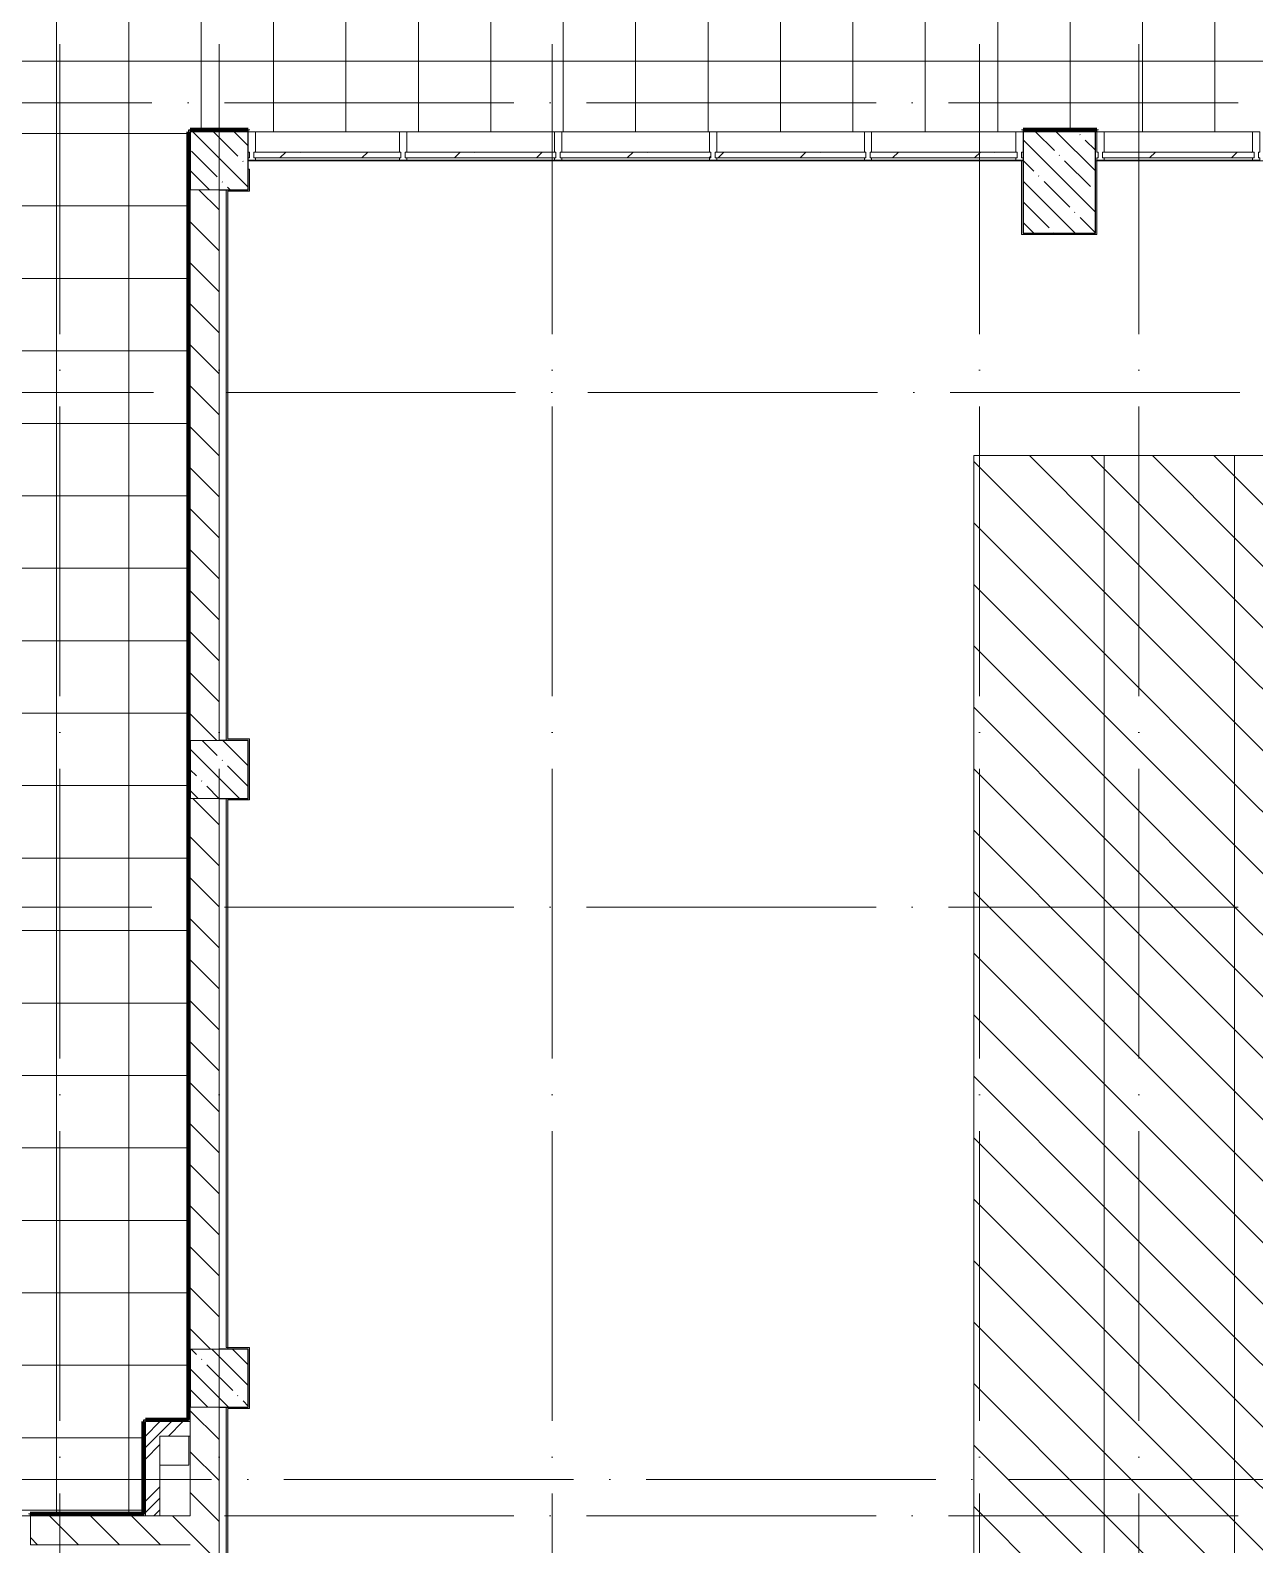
# Model space of a CAD drawing. Header units: millimetres. Extents: x 97 to 214665, y -4577 to 61202.
# Drawn here: x 175093 to 183548, y 35575 to 46025 of the extents above; entities that cross this region are included whole.
import ezdxf

# ---------------------------------------------------------------- set-up
doc = ezdxf.new("R2010")
doc.units = ezdxf.units.MM
doc.linetypes.add('ADSK_Линия сетки', pattern=[2500, 2000, -250, 0, -250])
for name, color, linetype, lineweight in [('A-FLOR-____-OTLN', 192, 'Continuous', 9), ('A-FLOR-____-PATT', 8, 'Continuous', 9), ('A-GLAZ-____-MCUT', 151, 'Continuous', 9), ('A-GLAZ-____-OTLN', 151, 'Continuous', 9), ('A-GLAZ-CURT-OTLN', 52, 'Continuous', 9), ('A-GLAZ-CWMG-MCUT', 51, 'Continuous', 9), ('A-GLAZ-CWMG-OTLN', 51, 'Continuous', 9), ('A-ROOF-____-OTLN', 132, 'Continuous', 9), ('A-ROOF-____-PATT', 132, 'Continuous', 9), ('A-WALL-____-MCUT', 113, 'Continuous', 9), ('A-WALL-____-PATT', 111, 'Continuous', 9), ('I-WALL-____-OTLN', 2, 'Continuous', 9), ('S-COLS-____-MCUT', 52, 'Continuous', 9), ('S-COLS-____-OTLN', 52, 'Continuous', 9), ('S-GRID-____-OTLN', 1, 'Continuous', 9)]:
    doc.layers.add(name, color=color, linetype=linetype, lineweight=lineweight)
pattern_1 = [(135, (0, 0), (-141.42136, -141.42136), [])]
pattern_2 = [(45, (0, 0), (-224.5064, 224.5064), []), (45, (79.38, 0), (0, 449.0128), []), (45, (-79.38, 0), (0, 449.0128), [])]
pattern_3 = [(135, (0, 0), (-142.5612, -142.5612), []), (135, (142.56, 0), (-142.5612, -142.5612), [252.016, -50.403, 3.353, -47.05])]
pattern_4 = [(135, (57498.1, 0), (-212.13203, -212.13203), [])]

# ---------------------------------------------------------------- blocks, each defined once
blk = doc.blocks.new('BSC_Колонна _Прямоугольная - 500x700-31495038-О_АИ_ПП_4_200_Целиком')
at = {"layer": 'S-COLS-____-OTLN', "lineweight": 5}
h = blk.add_hatch(dxfattribs=at)
h.set_pattern_fill('FP_65', color=256, style=0, pattern_type=2)
h.set_pattern_definition([(135, (-124699.98, -44975), (-142.56192, -142.56192), []), (135, (-124557.42, -44975), (-142.56192, -142.56192), [252.016, -50.403, 3.353, -47.05])])
h.paths.add_polyline_path([(-250, -350), (250, -350), (250, 350), (-250, 350), (-250, -248)])
at = {"layer": 'S-COLS-____-MCUT', "color": 130, "lineweight": 25}
for p, q in [((250, 350), (-250, 350)), ((-250, 350), (-250, -350)), ((250, -350), (250, 350)), ((-250, -350), (250, -350))]:
    blk.add_line(p, q, dxfattribs=at)
blk = doc.blocks.new('Прямоугольный импост - Импост структурный с накладкой - 180мм-40244406-О_АИ_ПП_4_200_Целиком')
at = {"layer": 'A-GLAZ-CWMG-MCUT', "color": 90}
for p, q in [((0, 17), (-50, 17)), ((-50, 17), (-50, 0)), ((-50, 0), (-40, 0)), ((-40, 0), (-40, -40)), ((-10, -40), (-10, 0)), ((-10, 0), (0, 0)), ((0, 0), (0, 17)), ((-40, -40), (-50, -40)), ((-50, -40), (-50, -180)), ((0, -40), (-10, -40)), ((0, -180), (0, -40)), ((-50, -180), (0, -180))]:
    blk.add_line(p, q, dxfattribs=at)
blk = doc.blocks.new('PNS_Панель прямоугольная1 - Нр_Стекло - 40мм-40426751-О_АИ_ПП_4_200_Целиком')
at = {"layer": 'A-GLAZ-____-OTLN', "lineweight": 5}
h = blk.add_hatch(dxfattribs=at)
h.set_pattern_fill('FP_157', color=256, style=0, pattern_type=2)
h.set_pattern_definition([(45, (-125622.48, -45045), (-282.8427, 282.8427), [200, -600]), (45, (-125822.48, -45145), (-282.8427, 282.8427), [600, -200]), (45, (-125422.48, -45245), (-282.8427, 282.8427), [200, -600])])
h.paths.add_polyline_path([(523, 0), (523, 40), (-523, 40), (-523, 0), (289, 0)])
at = {"layer": 'A-GLAZ-____-MCUT', "color": 10, "lineweight": 5}
for p, q in [((523, 40), (-523, 40)), ((-523, 40), (-523, 0)), ((-523, 0), (523, 0)), ((523, 0), (523, 40))]:
    blk.add_line(p, q, dxfattribs=at)
at = {"layer": 'A-GLAZ-____-OTLN', "color": 10, "lineweight": 5}
blk.add_line((-523, 0), (523, 0), dxfattribs=at)
blk = doc.blocks.new('Прямоугольный импост - Импост структурный с накладкой - 180мм-40244383-О_АИ_ПП_4_200_Целиком')
at = {"layer": 'A-GLAZ-CWMG-MCUT', "color": 90}
for p, q in [((-25, 0), (-25, 17)), ((-25, 17), (25, 17)), ((-15, 0), (-25, 0)), ((-15, -40), (-15, 0)), ((25, 0), (15, 0)), ((15, 0), (15, -40)), ((25, 17), (25, 0)), ((-25, -180), (-25, -40)), ((-25, -40), (-15, -40)), ((15, -40), (25, -40)), ((25, -40), (25, -180)), ((25, -180), (-25, -180))]:
    blk.add_line(p, q, dxfattribs=at)
blk = doc.blocks.new('Прямоугольный импост - Импост структурный с накладкой - 180мм-40426725-О_АИ_ПП_4_200_Целиком')
at = {"layer": 'A-GLAZ-CWMG-OTLN', "color": 10, "lineweight": 5}
for p, q in [((125010, 45325), (126035, 45325)), ((125010, 45128), (126035, 45128))]:
    blk.add_line(p, q, dxfattribs=at)
blk = doc.blocks.new('PNS_Панель прямоугольная1 - Нр_Стекло - 40мм-40427966-О_АИ_ПП_4_200_Целиком')
at = {"layer": 'A-GLAZ-____-OTLN', "lineweight": 5}
h = blk.add_hatch(dxfattribs=at)
h.set_pattern_fill('FP_162', color=256, style=0, pattern_type=2)
h.set_pattern_definition([(45, (-119747.5, -45045), (-282.8427, 282.8427), [200, -600]), (45, (-119947.5, -45145), (-282.8427, 282.8427), [600, -200]), (45, (-119547.5, -45245), (-282.8427, 282.8427), [200, -600])])
h.paths.add_polyline_path([(-508, 0), (508, 0), (508, 40), (-508, 40)])
at = {"layer": 'A-GLAZ-____-MCUT', "color": 10, "lineweight": 5}
for p, q in [((508, 40), (-508, 40)), ((-508, 40), (-508, 0)), ((-508, 0), (508, 0)), ((508, 0), (508, 40))]:
    blk.add_line(p, q, dxfattribs=at)
at = {"layer": 'A-GLAZ-____-OTLN', "color": 10, "lineweight": 5}
blk.add_line((-508, 0), (508, 0), dxfattribs=at)
blk = doc.blocks.new('PNS_Панель прямоугольная1 - Нр_Стекло - 40мм-40427974-О_АИ_ПП_4_200_Целиком')
at = {"layer": 'A-GLAZ-____-OTLN', "lineweight": 5}
h = blk.add_hatch(dxfattribs=at)
h.set_pattern_fill('FP_163', color=256, style=0, pattern_type=2)
h.set_pattern_definition([(45, (-120805, -45045), (-282.8427, 282.8427), [200, -600]), (45, (-121005, -45145), (-282.8427, 282.8427), [600, -200]), (45, (-120605, -45245), (-282.8427, 282.8427), [200, -600])])
h.paths.add_polyline_path([(520, 0), (520, 40), (-520, 40), (-520, 0), (275, 0)])
at = {"layer": 'A-GLAZ-____-MCUT', "color": 10, "lineweight": 5}
for p, q in [((520, 40), (-520, 40)), ((-520, 40), (-520, 0)), ((-520, 0), (520, 0)), ((520, 0), (520, 40))]:
    blk.add_line(p, q, dxfattribs=at)
at = {"layer": 'A-GLAZ-____-OTLN', "color": 10, "lineweight": 5}
blk.add_line((-520, 0), (520, 0), dxfattribs=at)
blk = doc.blocks.new('PNS_Панель прямоугольная1 - Нр_Стекло - 40мм-V104-О_АИ_ПП_4_200_Целиком')
at = {"layer": 'A-GLAZ-____-OTLN', "lineweight": 5}
h = blk.add_hatch(dxfattribs=at)
h.set_pattern_fill('FP_164', color=256, style=0, pattern_type=2)
h.set_pattern_definition([(45, (-121875, -45045), (-282.8427, 282.8427), [200, -600]), (45, (-122075, -45145), (-282.8427, 282.8427), [600, -200]), (45, (-121675, -45245), (-282.8427, 282.8427), [200, -600])])
h.paths.add_polyline_path([(520, 0), (520, 40), (-520, 40), (-520, 0), (171, 0)])
at = {"layer": 'A-GLAZ-____-MCUT', "color": 10, "lineweight": 5}
for p, q in [((520, 40), (-520, 40)), ((-520, 40), (-520, 0)), ((-520, 0), (520, 0)), ((520, 0), (520, 40))]:
    blk.add_line(p, q, dxfattribs=at)
at = {"layer": 'A-GLAZ-____-OTLN', "color": 10, "lineweight": 5}
blk.add_line((-520, 0), (520, 0), dxfattribs=at)
blk = doc.blocks.new('PNS_Панель прямоугольная1 - Нр_Стекло - 40мм-V105-О_АИ_ПП_4_200_Целиком')
at = {"layer": 'A-GLAZ-____-OTLN', "lineweight": 5}
h = blk.add_hatch(dxfattribs=at)
h.set_pattern_fill('FP_165', color=256, style=0, pattern_type=2)
h.set_pattern_definition([(45, (-122945, -45045), (-282.8427, 282.8427), [200, -600]), (45, (-123145, -45145), (-282.8427, 282.8427), [600, -200]), (45, (-122745, -45245), (-282.8427, 282.8427), [200, -600])])
h.paths.add_polyline_path([(520, 0), (520, 40), (-520, 40), (-520, 0)])
at = {"layer": 'A-GLAZ-____-MCUT', "color": 10, "lineweight": 5}
for p, q in [((520, 40), (-520, 40)), ((-520, 40), (-520, 0)), ((-520, 0), (520, 0)), ((520, 0), (520, 40))]:
    blk.add_line(p, q, dxfattribs=at)
at = {"layer": 'A-GLAZ-____-OTLN', "color": 10, "lineweight": 5}
blk.add_line((-520, 0), (520, 0), dxfattribs=at)
blk = doc.blocks.new('PNS_Панель прямоугольная1 - Нр_Стекло - 40мм-V106-О_АИ_ПП_4_200_Целиком')
at = {"layer": 'A-GLAZ-____-OTLN', "lineweight": 5}
h = blk.add_hatch(dxfattribs=at)
h.set_pattern_fill('FP_166', color=256, style=0, pattern_type=2)
h.set_pattern_definition([(45, (-124002.5, -45045), (-282.8427, 282.8427), [200, -600]), (45, (-124202.5, -45145), (-282.8427, 282.8427), [600, -200]), (45, (-123802.5, -45245), (-282.8427, 282.8427), [200, -600])])
h.paths.add_polyline_path([(-508, 0), (508, 0), (508, 40), (-508, 40)])
at = {"layer": 'A-GLAZ-____-MCUT', "color": 10, "lineweight": 5}
for p, q in [((508, 40), (-508, 40)), ((-508, 40), (-508, 0)), ((-508, 0), (508, 0)), ((508, 0), (508, 40))]:
    blk.add_line(p, q, dxfattribs=at)
at = {"layer": 'A-GLAZ-____-OTLN', "color": 10, "lineweight": 5}
blk.add_line((-508, 0), (508, 0), dxfattribs=at)
blk = doc.blocks.new('Прямоугольный импост - Импост структурный с накладкой - 180мм-40427948-О_АИ_ПП_4_200_Целиком')
at = {"layer": 'A-GLAZ-CWMG-OTLN', "color": 10, "lineweight": 5}
for p, q in [((119150, 45325), (120145, 45325)), ((119150, 45128), (120145, 45128))]:
    blk.add_line(p, q, dxfattribs=at)
blk = doc.blocks.new('Прямоугольный импост - Импост структурный с накладкой - 180мм-40427949-О_АИ_ПП_4_200_Целиком')
at = {"layer": 'A-GLAZ-CWMG-OTLN', "color": 10, "lineweight": 5}
for p, q in [((120195, 45325), (121215, 45325)), ((120195, 45128), (121215, 45128))]:
    blk.add_line(p, q, dxfattribs=at)
blk = doc.blocks.new('Прямоугольный импост - Импост структурный с накладкой - 180мм-V107-О_АИ_ПП_4_200_Целиком')
at = {"layer": 'A-GLAZ-CWMG-MCUT', "color": 90}
for p, q in [((-50, 0), (-50, 17)), ((-50, 17), (0, 17)), ((-40, 0), (-50, 0)), ((-40, -40), (-40, 0)), ((0, 0), (-10, 0)), ((-10, 0), (-10, -40)), ((-50, -180), (-50, -40)), ((-50, -40), (-40, -40)), ((-10, -40), (0, -40)), ((0, -180), (-50, -180))]:
    blk.add_line(p, q, dxfattribs=at)
blk = doc.blocks.new('0083_СОШ675_АР_R22_rvt-1-О_АИ_ПП_4_200_Целиком')
at = {"layer": 'A-WALL-____-PATT', "lineweight": 5}
h = blk.add_hatch(dxfattribs=at)
h.set_pattern_fill('FP_8', color=10, style=0, pattern_type=2)
h.set_pattern_definition(pattern_1)
h.paths.add_polyline_path([(118700, 32725), (118900, 32725), (118900, 36525), (118700, 36525), (118700, 34607)])
h.paths.add_polyline_path([(118900, 36925), (118900, 40725), (118700, 40725), (118700, 36925)])
h.paths.add_polyline_path([(118900, 41125), (118900, 44925), (118700, 44925), (118700, 41125)])
h = blk.add_hatch(dxfattribs=at)
h.set_pattern_fill('FP_15', color=10, style=0, pattern_type=2)
h.set_pattern_definition(pattern_2)
h.paths.add_polyline_path([(118390, 35775), (118490, 35775), (118490, 36425), (118390, 36425), (118390, 36052)])
h = blk.add_hatch(dxfattribs=at)
h.set_pattern_fill('FP_15', color=10, style=0, pattern_type=2)
h.set_pattern_definition(pattern_2)
h.paths.add_polyline_path([(118700, 36325), (118700, 36425), (118490, 36425), (118490, 36325)])
h = blk.add_hatch(dxfattribs=at)
h.set_pattern_fill('FP_8', color=10, style=0, pattern_type=2)
h.set_pattern_definition(pattern_1)
h.paths.add_polyline_path([(117596, 35575), (118700, 35575), (118700, 35775), (117596, 35775)])
h.paths.add_polyline_path([(115496, 35575), (115496, 35775), (114250, 35775), (114250, 35575)])
h.paths.add_polyline_path([(113800, 35575), (113850, 35575), (113850, 35775), (113800, 35775)])
h.paths.add_polyline_path([(113400, 35575), (113400, 35775), (107750, 35775), (107750, 35575), (112283, 35575)])
h.paths.add_polyline_path([(106350, 35575), (106350, 35775), (105100, 35775), (105100, 35575), (105518, 35575)])
at = {"layer": 'S-COLS-____-OTLN', "lineweight": 5}
h = blk.add_hatch(dxfattribs=at)
h.set_pattern_fill('FP_31', color=256, style=0, pattern_type=2)
h.set_pattern_definition(pattern_3)
h.paths.add_polyline_path([(118700, 44925), (119100, 44925), (119100, 45325), (118700, 45325)])
h = blk.add_hatch(dxfattribs=at)
h.set_pattern_fill('FP_31', color=256, style=0, pattern_type=2)
h.set_pattern_definition(pattern_3)
h.paths.add_polyline_path([(118700, 40725), (119100, 40725), (119100, 41125), (118700, 41125)])
h = blk.add_hatch(dxfattribs=at)
h.set_pattern_fill('FP_31', color=256, style=0, pattern_type=2)
h.set_pattern_definition(pattern_3)
h.paths.add_polyline_path([(118900, 36525), (119100, 36525), (119100, 36925), (118700, 36925), (118700, 36525)])
at = {"layer": 'A-FLOR-____-OTLN', "color": 90}
for p, q in [((119100, 45125), (124440, 45125)), ((124960, 45125), (130440, 45125)), ((118690, 36325), (118690, 36125)), ((118690, 36125), (118490, 36125))]:
    blk.add_line(p, q, dxfattribs=at)
at = {"layer": 'A-WALL-____-MCUT', "color": 50, "lineweight": 13}
for p, q in [((118700, 44925), (118700, 41125)), ((118900, 41125), (118900, 44925)), ((118700, 40725), (118700, 36925)), ((118900, 36925), (118900, 40725)), ((118700, 36525), (118700, 35775)), ((118900, 32725), (118900, 36525)), ((118490, 36425), (118390, 36425)), ((118390, 36425), (118390, 35775)), ((118700, 36425), (118490, 36425)), ((118700, 36325), (118700, 36425)), ((118490, 36325), (118700, 36325)), ((118490, 35775), (118490, 36325)), ((118700, 35775), (117596, 35775)), ((117596, 35775), (117596, 35575)), ((118390, 35775), (118490, 35775)), ((117596, 35575), (118700, 35575))]:
    blk.add_line(p, q, dxfattribs=at)
at = {"layer": 'A-WALL-____-MCUT', "color": 10, "lineweight": 5}
for p, q in [((118900, 44925), (118700, 44925)), ((118700, 41125), (118900, 41125)), ((118900, 40725), (118700, 40725)), ((118700, 36925), (118900, 36925)), ((118900, 36525), (118700, 36525))]:
    blk.add_line(p, q, dxfattribs=at)
at = {"layer": 'S-COLS-____-MCUT', "color": 130, "lineweight": 25}
for p, q in [((119100, 45325), (118700, 45325)), ((118700, 45325), (118700, 44925)), ((119100, 44925), (119100, 45325)), ((118900, 44925), (119100, 44925)), ((118700, 41125), (118700, 40725)), ((119100, 41125), (118900, 41125)), ((119100, 40725), (119100, 41125)), ((118900, 40725), (119100, 40725)), ((118700, 36925), (118700, 36525)), ((119100, 36925), (118900, 36925)), ((119100, 36525), (119100, 36925)), ((118900, 36525), (119100, 36525))]:
    blk.add_line(p, q, dxfattribs=at)
at = {"layer": 'S-COLS-____-OTLN', "color": 90}
for p, q in [((118700, 44925), (118900, 44925)), ((118900, 41125), (118700, 41125)), ((118700, 40725), (118900, 40725)), ((118900, 36925), (118700, 36925)), ((118700, 36525), (118900, 36525))]:
    blk.add_line(p, q, dxfattribs=at)
at = {"layer": 'A-GLAZ-CURT-OTLN', "color": 90, "lineweight": 9}
for name, p in [('PNS_Панель прямоугольная1 - Нр_Стекло - 40мм-40427966-О_АИ_ПП_4_200_Целиком', (119647, 45145)), ('PNS_Панель прямоугольная1 - Нр_Стекло - 40мм-40427974-О_АИ_ПП_4_200_Целиком', (120705, 45145)), ('PNS_Панель прямоугольная1 - Нр_Стекло - 40мм-V104-О_АИ_ПП_4_200_Целиком', (121775, 45145)), ('PNS_Панель прямоугольная1 - Нр_Стекло - 40мм-V105-О_АИ_ПП_4_200_Целиком', (122845, 45145)), ('PNS_Панель прямоугольная1 - Нр_Стекло - 40мм-V106-О_АИ_ПП_4_200_Целиком', (123902, 45145)), ('PNS_Панель прямоугольная1 - Нр_Стекло - 40мм-40426751-О_АИ_ПП_4_200_Целиком', (125522, 45145))]:
    blk.add_blockref(name, p, dxfattribs=at)
at = {"layer": 'A-GLAZ-CWMG-OTLN', "color": 90, "lineweight": 9, "rotation": 180}
for p in [(119100, 45145), (124960, 45145)]:
    blk.add_blockref('Прямоугольный импост - Импост структурный с накладкой - 180мм-40244406-О_АИ_ПП_4_200_Целиком', p, dxfattribs=at)
at = {"layer": 'A-GLAZ-CWMG-OTLN', "color": 90, "lineweight": 9}
for name, p in [('Прямоугольный импост - Импост структурный с накладкой - 180мм-40427948-О_АИ_ПП_4_200_Целиком', (0, 0)), ('Прямоугольный импост - Импост структурный с накладкой - 180мм-40427949-О_АИ_ПП_4_200_Целиком', (0, 0)), ('Прямоугольный импост - Импост структурный с накладкой - 180мм-40427949-О_АИ_ПП_4_200_Целиком', (1070, 0)), ('Прямоугольный импост - Импост структурный с накладкой - 180мм-40427949-О_АИ_ПП_4_200_Целиком', (2140, 0)), ('Прямоугольный импост - Импост структурный с накладкой - 180мм-40427948-О_АИ_ПП_4_200_Целиком', (4255, 0)), ('Прямоугольный импост - Импост структурный с накладкой - 180мм-40426725-О_АИ_ПП_4_200_Целиком', (0, 0))]:
    blk.add_blockref(name, p, dxfattribs=at)
at = {"layer": 'A-GLAZ-CWMG-OTLN', "color": 90, "lineweight": 9, "extrusion": (0, 0, -1), "rotation": 180}
for name, p in [('Прямоугольный импост - Импост структурный с накладкой - 180мм-40244383-О_АИ_ПП_4_200_Целиком', (-120170, 45145)), ('Прямоугольный импост - Импост структурный с накладкой - 180мм-40244383-О_АИ_ПП_4_200_Целиком', (-121240, 45145)), ('Прямоугольный импост - Импост структурный с накладкой - 180мм-40244383-О_АИ_ПП_4_200_Целиком', (-122310, 45145)), ('Прямоугольный импост - Импост структурный с накладкой - 180мм-40244383-О_АИ_ПП_4_200_Целиком', (-123380, 45145)), ('Прямоугольный импост - Импост структурный с накладкой - 180мм-V107-О_АИ_ПП_4_200_Целиком', (-124450, 45145)), ('Прямоугольный импост - Импост структурный с накладкой - 180мм-40244383-О_АИ_ПП_4_200_Целиком', (-126060, 45145))]:
    blk.add_blockref(name, p, dxfattribs=at)
at = {"layer": 'S-COLS-____-OTLN', "color": 90, "lineweight": 9}
blk.add_blockref('BSC_Колонна _Прямоугольная - 500x700-31495038-О_АИ_ПП_4_200_Целиком', (124700, 44975), dxfattribs=at)

msp = doc.modelspace()

# ---------------------------------------------------------------- hatches: boundary and pattern name
at = {"layer": 'A-FLOR-____-PATT'}
h = msp.add_hatch(dxfattribs=at)
h.set_pattern_fill('FP_210', color=256, style=0, pattern_type=2)
h.set_pattern_definition([(270, (182273.14, 45312.5), (500, 3e-14), []), (0, (182273.14, 45312.5), (0, 500), [])])
h.paths.add_polyline_path([(173646.311817, 35775), (175093.714412, 35775), (175093.714412, 35790), (175873.138924, 35790), (175873.138924, 36424.940333), (175878.138924, 36424.940333), (175878.138924, 36434.940333), (175888.138924, 36434.940333), (175888.138924, 36439.940333), (176183.114412, 36439.940333), (176183.114412, 45325), (176188.114412, 45325.898819), (176188.114412, 45335), (176198.114412, 45335), (176198.139735, 45340), (176598.103451, 45340), (176598.114412, 45325), (181948.103451, 45325), (181948.103451, 45340), (182458.09249, 45340), (182458.09249, 45325), (187948.09249, 45325), (187948.09249, 45340), (188458.114412, 45340), (188458.114412, 45325), (191893.114412, 45325), (191893.114412, 46064.957463), (191933.114412, 46064.957463), (191933.114412, 45325), (193653.09249, 45325), (193653.09249, 46064.957463), (193693.09249, 46064.957463), (193693.09249, 45325), (193798.114412, 45325.275327), (193798.114412, 45340), (197733.114412, 45340), (197733.114412, 45814.999414), (197948.114412, 45814.999414), (197948.114412, 48014.999414), (197733.114412, 48014.999414), (197733.114412, 48470.500586), (196478.114412, 48470.500586), (196478.114412, 48485.500586), (195808.114412, 48485.500586), (195808.114412, 48470.500586), (195298.114412, 48470.500586), (195298.114412, 48485.500586), (194628.114412, 48485.500586), (194628.114412, 48470.500586), (193998.09249, 48470.500586), (193998.09249, 48475.500586), (193988.09249, 48475.500586), (193988.09249, 48485.500586), (193983.09249, 48485.857717), (193983.09249, 49032.499414), (191600.496297, 49032.499414), (191600.496297, 49047.499414), (191575.496297, 49047.499414), (191575.496297, 49247.499414), (190525.496297, 49247.499414), (190525.496297, 49047.499414), (190500.496297, 49047.499414), (190500.496297, 49032.499414), (188812.239102, 49032.499414), (188812.239102, 49047.499414), (187712.239102, 49047.499414), (187712.239102, 49032.499414), (186648.093662, 49032.499414), (186648.093662, 49247.499414), (185548.093662, 49247.499414), (185548.093662, 49032.499414), (184419.093076, 49032.499414), (184418.483784, 49037.499414), (184409.093076, 49037.499414), (184409.093076, 49047.499414), (184404.093076, 49047.512953), (184404.093076, 54755.000586), (184068.859452, 54755.000586), (184068.859452, 54770.000586), (182968.859452, 54770.000586), (182968.859452, 54755.000586), (181663.113916, 54755.000586), (181663.113916, 54665.000586), (181648.113916, 54665.000586), (181648.113916, 53565.000586), (181663.113916, 53565.000586), (181663.113916, 51889.999414), (181848.09249, 51889.999414), (181848.09249, 51884.999414), (181858.09249, 51884.999414), (181858.09249, 51874.999414), (181863.09249, 51874.999414), (181863.09249, 51475), (181858.09249, 51474.999414), (181858.09249, 51464.999414), (181848.09249, 51464.999414), (181848.09249, 51459.999414), (181663.113916, 51459.999414), (181663.113916, 49050.000586), (181658.113916, 49049.99156), (181658.113916, 49040.000586), (181648.113916, 49040.000586), (181648.113916, 49035.000586), (178105.383412, 49035.000586), (178105.383412, 49030.000586), (177603.733412, 49030.000586), (177603.733412, 49035.000586), (171833.536259, 49035.000586), (171833.536259, 49050.000586), (171758.536259, 49050.000586), (171758.536259, 49250.000586), (171488.114412, 49250.000586), (171488.114412, 49050.000586), (171348.09249, 49050.000586), (171348.114412, 45739.999414), (171748.09249, 45739.999414), (171748.123972, 45734.999414), (171758.09249, 45734.999414), (171758.09249, 45724.999414), (171763.09249, 45724.999414), (171763.09249, 45324.97645), (171758.09249, 45324.97637), (171758.09249, 45314.97637), (171748.09249, 45314.97637), (171748.09249, 45309.97637), (171348.09249, 45309.97637), (171348.114412, 40185), (171758.09249, 40185), (171758.09249, 39764.999414), (171348.09249, 39764.999414), (171348.114412, 35990), (171748.138924, 35990), (171748.138924, 35985), (171758.138924, 35985), (171758.138924, 35975), (171763.138924, 35974.274211), (171763.138924, 35790), (172993.714412, 35790), (172993.714412, 35775)])
h.paths.add_polyline_path([(170883.114412, 35790), (170883.114412, 35974.999414), (170888.114412, 35975), (170888.114412, 35985), (170898.114412, 35985), (170898.114412, 35990), (171298.114412, 35990), (171298.114412, 39764.999414), (170888.114412, 39764.999414), (170888.114412, 40185), (171298.114412, 40185), (171298.114412, 45309.97637), (170898.114412, 45309.97637), (170898.114412, 45314.97637), (170888.114412, 45314.97637), (170888.114412, 45324.97637), (170883.114412, 45324.999414), (170883.114412, 45724.999414), (170888.114412, 45724.999414), (170888.114412, 45734.999414), (170898.114412, 45734.999414), (170898.114412, 45739.999414), (171298.114412, 45739.999414), (171298.114412, 49050.000586), (170733.536259, 49050.000586), (170733.536259, 49035.000586), (166613.16026, 49035.000586), (166613.16026, 48224.999414), (166598.16026, 48224.999414), (166598.16026, 46024.999414), (166613.16026, 46024.999414), (166613.16026, 39775), (166608.16026, 39775), (166608.16026, 39765), (166598.16026, 39765), (166598.114412, 39760), (166533.16026, 39760), (166533.16026, 39615), (166318.16026, 39615), (166318.16026, 36915), (166533.16026, 36915), (166533.16026, 36760.075144), (168088.114998, 36760.075144), (168088.114998, 36755.075144), (168098.114998, 36755.075144), (168098.114998, 36745.075144), (168103.114998, 36744.930445), (168103.114998, 35790), (169780.898969, 35790)])
at = {"layer": 'A-ROOF-____-PATT'}
h = msp.add_hatch(dxfattribs=at)
h.set_pattern_fill('FP_170', color=256, style=0, pattern_type=2)
h.set_pattern_definition(pattern_4)
h.paths.add_polyline_path([(182508.449618, 30380.00157), (182508.449618, 43090.000586), (181608.114916, 43090.000586), (181608.114916, 32750.000586), (182068.449618, 32750.000586), (182068.449618, 30380.00157)])
h = msp.add_hatch(dxfattribs=at)
h.set_pattern_fill('FP_170', color=256, style=0, pattern_type=2)
h.set_pattern_definition(pattern_4)
h.paths.add_polyline_path([(182508.449618, 30380.00157), (183408.114916, 30380.00157), (183408.114916, 43090.000586), (182508.449618, 43090.000586), (182508.449618, 40389.875052)])
h = msp.add_hatch(dxfattribs=at)
h.set_pattern_fill('FP_170', color=256, style=0, pattern_type=2)
h.set_pattern_definition(pattern_4)
h.paths.add_polyline_path([(184308.114916, 30380.00157), (184308.114916, 43090.000586), (183408.114916, 43090.000586), (183408.114916, 30380.00157)])
at = {"layer": 'A-WALL-____-PATT'}
h = msp.add_hatch(color=7, dxfattribs=at)
h.paths.add_polyline_path([(196838.788908, 45325), (197738.114412, 45325), (197738.114412, 45335), (193798.114412, 45335), (193798.114412, 45325), (194906.082484, 45325)])
h.paths.add_polyline_path([(188458.114412, 45325), (188458.114412, 45335), (187948.09249, 45335), (187948.09249, 45325), (188448.09249, 45325)])
h.paths.add_polyline_path([(182448.09249, 45325), (182458.09249, 45325), (182458.09249, 45335), (181948.103451, 45335), (181948.103451, 45325), (182343.490726, 45325)])
h.paths.add_polyline_path([(176188.114412, 45325), (176598.103451, 45325), (176598.103451, 45335), (176188.114412, 45335)])
for points in [[(176198.114412, 36424.940333), (176198.114412, 45325), (176188.114412, 45325), (176188.114412, 36424.940333)], [(176608.114412, 44915), (176608.114412, 45066), (176598.114412, 45066), (176598.114412, 44915)], [(181948.09249, 44615.000586), (181948.09249, 45124.96901), (181938.09249, 45124.96901), (181938.09249, 44615.000586)], [(182458.09249, 44625.000586), (182458.09249, 45124.968424), (182448.09249, 45124.968424), (182448.09249, 44625.000586)], [(176598.114412, 44915), (176598.114412, 44925), (176447.115412, 44925), (176447.115412, 44915), (176545.371454, 44915)], [(176457.115412, 41135), (176457.115412, 44915), (176447.115412, 44915), (176447.115412, 41135)], [(182448.09249, 44615.000586), (182458.09249, 44615.000586), (182458.09249, 44625.000586), (181948.09249, 44625), (181948.09249, 44615.000586)], [(176598.09249, 41125), (176608.09249, 41125), (176608.09249, 41135), (176447.115412, 41135), (176447.115412, 41125)], [(176608.09249, 40715), (176608.09249, 41125), (176598.09249, 41125), (176598.09249, 40715)], [(176598.09249, 40715), (176598.09249, 40725), (176447.115412, 40725), (176447.115412, 40715), (176457.115412, 40715)], [(176457.115412, 36935), (176457.115412, 40715), (176447.115412, 40715), (176447.115412, 36935)], [(176598.09249, 36925), (176608.09249, 36925), (176608.09249, 36935), (176457.115412, 36935), (176457.115412, 36925), (176545.371454, 36925)], [(176608.09249, 36515), (176608.09249, 36925), (176598.09249, 36925), (176598.09249, 36515)], [(176598.09249, 36515), (176598.09249, 36525), (176447.114412, 36525), (176447.114412, 36515), (176545.371454, 36515)], [(176457.114412, 32735), (176457.114412, 36515), (176447.114412, 36515), (176447.114412, 32735)], [(176188.114412, 36424.940333), (176188.114412, 36434.940333), (175878.138924, 36434.940333), (175878.138924, 36424.940333), (175888.138924, 36424.940333)], [(175888.138924, 35785), (175888.138924, 36424.940333), (175878.138924, 36424.940333), (175878.138924, 35785)]]:
    msp.add_hatch(color=7, dxfattribs=at).paths.add_polyline_path(points)
h = msp.add_hatch(color=7, dxfattribs=at)
h.paths.add_polyline_path([(175888.138924, 35775), (175888.138924, 35785), (175093.714412, 35785), (175093.714412, 35775), (175579.018241, 35775)])
h.paths.add_polyline_path([(171748.138924, 35775), (172993.714412, 35775), (172993.714412, 35785), (171748.138924, 35785)])

# ---------------------------------------------------------------- linework, layer by layer
at = {"layer": 'A-FLOR-____-OTLN'}
msp.add_line((172993.714412, 35775), (175093.714412, 35775), dxfattribs=at)
at = {"layer": 'A-ROOF-____-OTLN'}
for p, q in [((181608.114916, 43090.000586), (191528.026458, 43090.000586)), ((181608.114916, 43090.000586), (181608.114916, 32750.000586)), ((182508.449618, 43090.000586), (182508.449618, 30380.00157)), ((183408.114916, 43090.000586), (183408.114916, 30380.00157))]:
    msp.add_line(p, q, dxfattribs=at)
at = {"layer": 'A-WALL-____-MCUT', "color": 7}
for p, q in [((176598.103451, 45335), (176188.114412, 45335)), ((176188.114412, 45335), (176188.114412, 36434.940333)), ((176198.114412, 45325), (176598.103451, 45325)), ((176198.114412, 36424.940333), (176198.114412, 45325)), ((176598.103451, 45325), (176598.103451, 45335)), ((182458.09249, 45335), (181948.103451, 45335)), ((181948.103451, 45335), (181948.103451, 45325)), ((182448.09249, 45325), (182458.09249, 45325)), ((182458.09249, 45325), (182458.09249, 45335)), ((176598.114412, 45066), (176598.114412, 44925)), ((176608.114412, 45066), (176598.114412, 45066)), ((176608.114412, 44915), (176608.114412, 45066)), ((181938.09249, 45124.96901), (181938.09249, 44615.000586)), ((181948.09249, 45124.96901), (181938.09249, 45124.96901)), ((182458.09249, 45124.968424), (182448.09249, 45124.968424)), ((182458.09249, 44615.000586), (182458.09249, 45124.968424)), ((176598.114412, 44925), (176447.115412, 44925)), ((176447.115412, 44925), (176447.115412, 41125)), ((176457.115412, 44915), (176608.114412, 44915)), ((176457.115412, 41135), (176457.115412, 44915)), ((181938.09249, 44615.000586), (182458.09249, 44615.000586)), ((176447.115412, 41125), (176598.09249, 41125)), ((176608.09249, 41135), (176457.115412, 41135)), ((176598.09249, 41125), (176598.09249, 40725)), ((176608.09249, 40715), (176608.09249, 41135)), ((176598.09249, 40725), (176447.115412, 40725)), ((176447.115412, 40725), (176447.115412, 36935)), ((176457.115412, 40715), (176608.09249, 40715)), ((176457.115412, 36925), (176457.115412, 40715)), ((176608.09249, 36935), (176447.115412, 36935)), ((176457.115412, 36925), (176598.09249, 36925)), ((176598.09249, 36925), (176598.09249, 36525)), ((176608.09249, 36515), (176608.09249, 36935)), ((176598.09249, 36525), (176447.114412, 36525)), ((176447.114412, 36525), (176447.114412, 32735)), ((176457.114412, 36515), (176608.09249, 36515)), ((176457.114412, 32725), (176457.114412, 36515)), ((176188.114412, 36434.940333), (175878.138924, 36434.940333)), ((175878.138924, 36434.940333), (175878.138924, 35785)), ((175888.138924, 36424.940333), (176198.114412, 36424.940333)), ((175888.138924, 35775), (175888.138924, 36424.940333)), ((175878.138924, 35785), (175093.714412, 35785)), ((175093.714412, 35785), (175093.714412, 35775)), ((175093.714412, 35775), (175888.138924, 35775))]:
    msp.add_line(p, q, dxfattribs=at)
at = {"layer": 'I-WALL-____-OTLN', "color": 5, "lineweight": 90}
for p, q in [((176183.114412, 36439.940333), (176183.114412, 45325)), ((176188.114412, 45325), (176183.114412, 45325)), ((176198.114412, 45340), (176598.103451, 45340)), ((176198.114412, 45340), (176198.114412, 45335)), ((176598.103451, 45335), (176598.103451, 45340)), ((181948.103451, 45340), (182458.09249, 45340)), ((181948.103451, 45340), (181948.103451, 45335)), ((182458.09249, 45335), (182458.09249, 45340)), ((175873.138924, 35785), (175873.138924, 36424.940333)), ((175878.138924, 36424.940333), (175873.138924, 36424.940333)), ((175888.138924, 36439.940333), (176183.114412, 36439.940333)), ((175888.138924, 36439.940333), (175888.138924, 36434.940333)), ((175093.714412, 35790), (175878.138924, 35790)), ((175093.714412, 35790), (175093.714412, 35785))]:
    msp.add_line(p, q, dxfattribs=at)
at = {"layer": 'S-GRID-____-OTLN', "linetype": 'ADSK_Линия сетки'}
for p, q in [((175298.114998, -3572.657751), (175298.114998, 61202.00513)), ((176398.115412, -3572.657751), (176398.115412, 61202.00513)), ((178698.115412, -3572.657751), (178698.115412, 61202.00513)), ((181648.114916, -3572.657751), (181648.114916, 61202.00513)), ((182748.115412, -3572.657751), (182748.115412, 61202.00513)), ((53928.563196, 45525.000586), (213846.668489, 45525.000586)), ((53939.102261, 43525.000586), (213846.668489, 43525.000586)), ((53928.563196, 39975.000586), (213846.668489, 39975.000586)), ((213846.668489, 36025.151496), (156818.114412, 36025.151496)), ((53928.563196, 35775.000586), (213846.668489, 35775.000586))]:
    msp.add_line(p, q, dxfattribs=at)

# ---------------------------------------------------------------- block references
at = {"color": 250, "lineweight": 5}
msp.add_blockref('0083_СОШ675_АР_R22_rvt-1-О_АИ_ПП_4_200_Целиком', (57498.114412, 0), dxfattribs=at)

doc.saveas('drawing.dxf')
